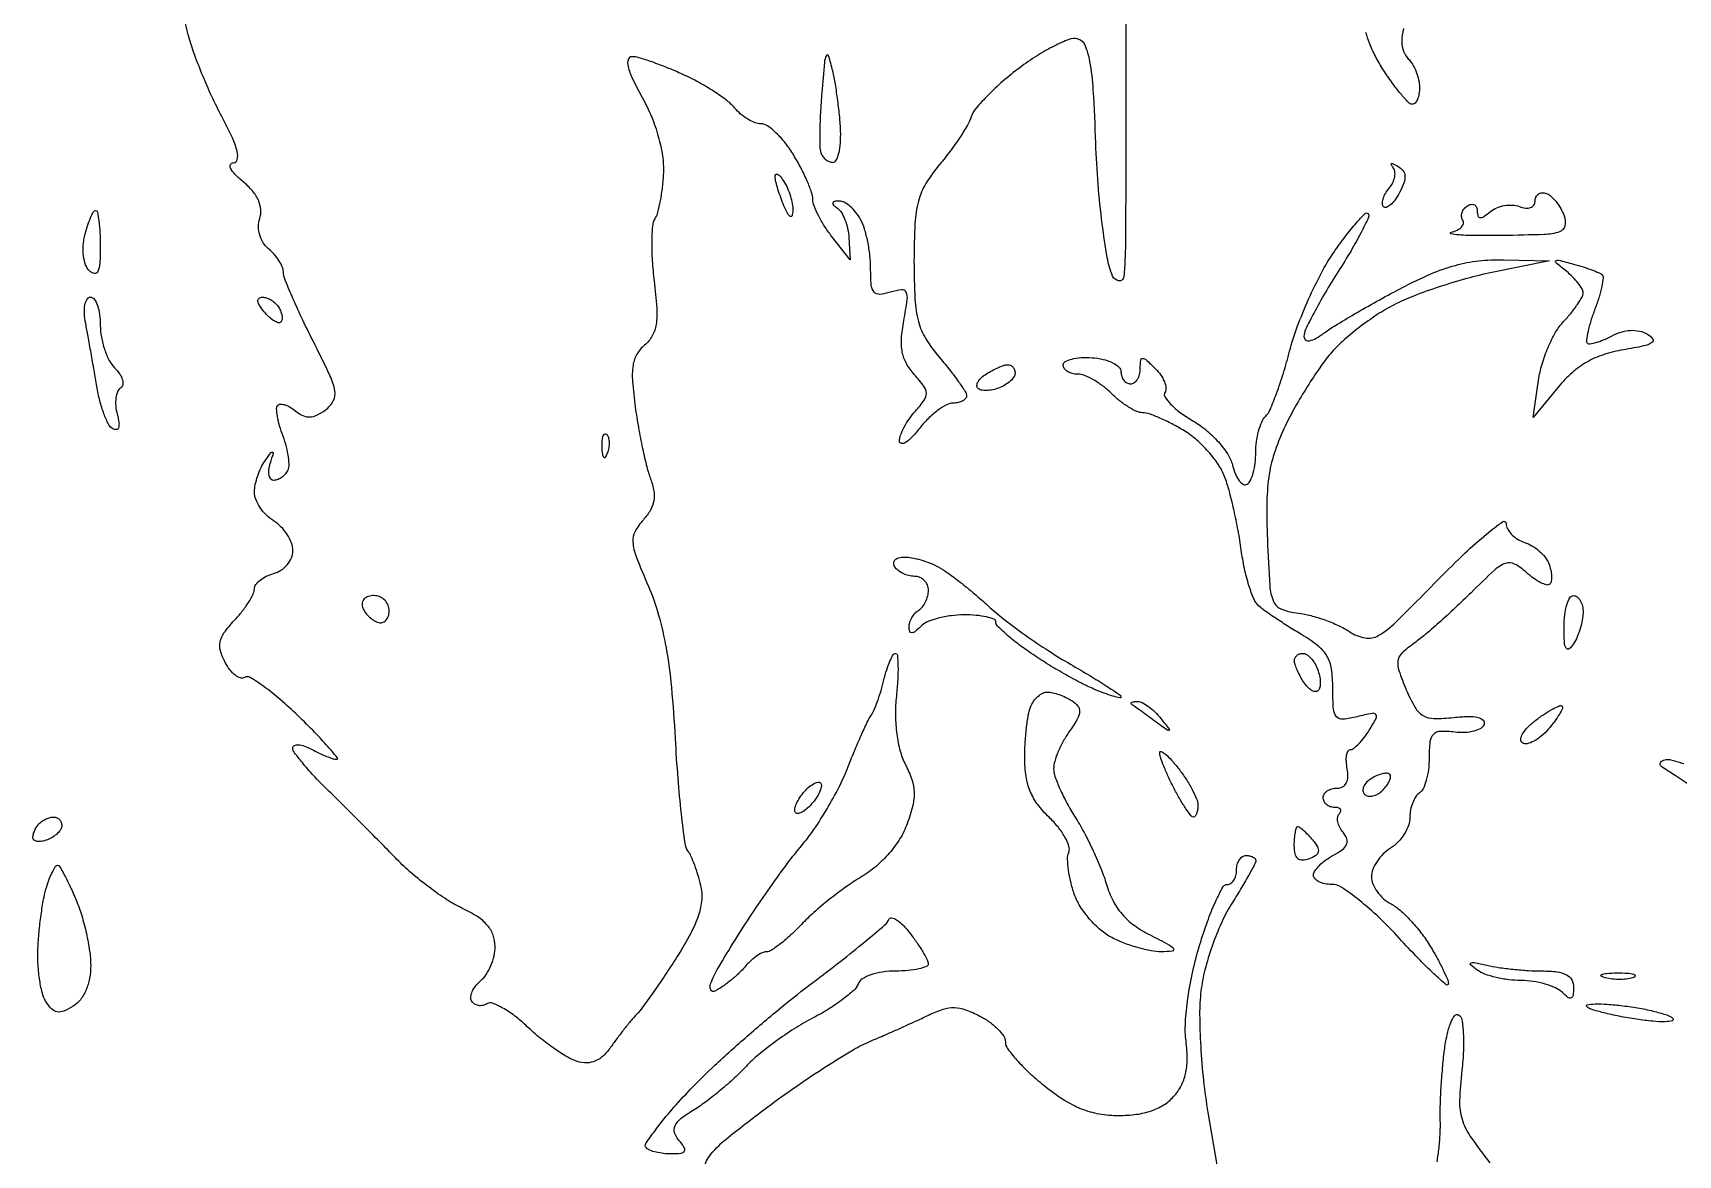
# Model space of a CAD drawing. Extents: x 0 to 102, y 0 to 135.
# Drawn here: x 23.27 to 37.72, y 16.32 to 26.18 of the extents above; entities that cross this region are included whole.
import ezdxf

# ---------------------------------------------------------------- set-up
doc = ezdxf.new("R2010")
doc.units = 0
doc.header["$MEASUREMENT"] = 0

msp = doc.modelspace()

# ---------------------------------------------------------------- linework, layer by layer
for points in [[(32.86653, 26.578789), (32.866815, 25.170485, -0.001602), (32.864286, 24.32769, -0.024004), (32.848365, 24.034247, -0.421548), (32.805836, 24.000504, -0.268994), (32.751112, 24.042341, -0.055508), (32.704186, 24.204541, -0.011266), (32.659908, 24.501141, -0.011751), (32.624128, 24.850173, -0.01077), (32.603508, 25.2108, 0.005486), (32.581779, 25.677254, 0.029581), (32.55224, 25.929307, 0.059765), (32.508975, 26.071586, 0.240812), (32.440716, 26.127191, 0.145459), (32.36763, 26.121483, 0.024535), (32.23798, 26.064224, 0.025046), (32.087864, 25.979263, 0.019944), (31.934755, 25.873391, 0.017184), (31.787593, 25.754574, 0.019525), (31.655307, 25.630682, 0.019102), (31.551972, 25.517717, 0.094417), (31.509739, 25.442994, -0.050613), (31.475686, 25.368211, -0.014176), (31.407727, 25.259037, -0.014146), (31.323397, 25.139256, -0.014449), (31.233001, 25.025299, 0.038224), (31.111487, 24.856198, 0.071813), (31.04559, 24.701762, 0.052358), (31.014696, 24.504435, 0.012544), (31.006197, 24.172456, 0.012386), (31.0143, 23.838567, 0.053464), (31.045072, 23.642735, 0.073644), (31.111457, 23.489873, 0.037883), (31.235112, 23.32115, -0.010166), (31.323155, 23.214008, -0.013756), (31.398003, 23.113484, -0.010708), (31.455666, 23.027566, -0.129604), (31.467762, 22.99005, -0.188349), (31.45979, 22.965849, -0.09642), (31.434717, 22.945238, -0.073338), (31.3964, 22.93128, -0.050779), (31.35044, 22.9266, 0.125561), (31.292191, 22.911738, 0.036434), (31.213648, 22.86112, 0.034137), (31.130343, 22.789002, 0.03063), (31.05434, 22.703691, -0.022544), (30.986845, 22.625419, -0.061081), (30.930506, 22.57872, -0.184014), (30.895896, 22.571483, -0.36871), (30.879, 22.591279, -0.089501), (30.888584, 22.644392, -0.032183), (30.920129, 22.714765, -0.030691), (30.965429, 22.789135, -0.031785), (31.019012, 22.856489, 0.027305), (31.096851, 22.952555, 0.165927), (31.115345, 23.012872, 0.154493), (31.093775, 23.074257, 0.022778), (31.008962, 23.177017, -0.057163), (30.940009, 23.273324, -0.078637), (30.903544, 23.373156, -0.066003), (30.896217, 23.49225, -0.028777), (30.916463, 23.649672, 0.009902), (30.947554, 23.83565, 0.146231), (30.938121, 23.90045, 0.325892), (30.897927, 23.922709, 0.045784), (30.799613, 23.901155, -0.052569), (30.705258, 23.881803, -0.248501), (30.65585, 23.902106, -0.155524), (30.630837, 23.963796, -0.019158), (30.6252, 24.110861, 0.028248), (30.618784, 24.224337, 0.022141), (30.599474, 24.34613, 0.022631), (30.571266, 24.458113, 0.049886), (30.537623, 24.539562, 0.045242), (30.496509, 24.602068, 0.048137), (30.445583, 24.654751, 0.053369), (30.392954, 24.690719, 0.127049), (30.347273, 24.701905, 0.040283), (30.3062, 24.698068, 0.30339), (30.292794, 24.685256, 0.266505), (30.2987, 24.666301, 0.034126), (30.333159, 24.638455, -0.105526), (30.36808, 24.600901, -0.041451), (30.399366, 24.537108, -0.038683), (30.422816, 24.46015, -0.039023), (30.434045, 24.380725), (30.446272, 24.18515), (30.281936, 24.394069, -0.023753), (30.219013, 24.482389, -0.024865), (30.165781, 24.574975, -0.025532), (30.128121, 24.659073, -0.092056), (30.117284, 24.716544, 0.083525), (30.106862, 24.777457, 0.017987), (30.067816, 24.877509, 0.018303), (30.013523, 24.991456, 0.016571), (29.949327, 25.10505, 0.0289), (29.8765, 25.210298, 0.035263), (29.796332, 25.299233, 0.037948), (29.720308, 25.362087, 0.15497), (29.663902, 25.38, -0.092652), (29.610438, 25.389993, -0.04272), (29.54661, 25.421215, -0.040356), (29.48314, 25.466623, -0.044485), (29.430009, 25.520307, 0.058066), (29.362812, 25.584622, 0.01824), (29.248602, 25.664618, 0.017949), (29.113569, 25.745311, 0.01896), (28.9755, 25.814549, 0.010674), (28.837926, 25.873619, 0.012338), (28.704393, 25.923811, 0.01144), (28.589769, 25.96078, 0.068134), (28.527784, 25.970342, 0.341036), (28.494534, 25.945569, 0.131023), (28.493764, 25.884192, 0.051254), (28.533349, 25.775888, 0.01364), (28.618357, 25.61265, -0.029421), (28.699192, 25.444695, -0.029268), (28.759914, 25.268123, -0.030903), (28.796404, 25.097692, -0.048973), (28.80405, 24.948687, -0.016711), (28.794122, 24.824892, -0.017802), (28.776067, 24.704641, -0.017673), (28.75328, 24.602734, -0.074701), (28.728723, 24.545364, 0.119484), (28.707992, 24.481901, 0.017064), (28.70196, 24.344169, 0.018592), (28.706542, 24.177783, 0.014898), (28.723456, 23.999342, -0.013852), (28.746318, 23.763401, -0.054499), (28.740485, 23.61764, -0.089796), (28.706151, 23.516744, -0.093008), (28.638913, 23.435704, 0.090657), (28.57181, 23.355592, 0.092178), (28.537884, 23.257378, 0.056672), (28.532884, 23.11673, 0.014557), (28.557165, 22.890239, 0.009802), (28.585237, 22.711189, 0.00896), (28.621063, 22.52791, 0.009001), (28.658936, 22.365399, 0.02869), (28.692316, 22.259118, -0.047072), (28.720951, 22.154687, -0.08796), (28.720783, 22.067297, -0.089552), (28.690676, 21.986335, -0.050271), (28.628218, 21.901586, 0.062455), (28.555624, 21.797899, 0.141588), (28.536334, 21.705013, 0.073733), (28.564946, 21.579274, 0.008829), (28.673219, 21.314817, -0.032909), (28.762699, 21.062235, -0.025237), (28.827817, 20.776677, -0.020214), (28.874497, 20.428624, -0.009777), (28.907434, 19.980349, 0.005852), (28.930531, 19.62821, 0.008462), (28.959842, 19.317719, 0.004929), (28.99135, 19.058387, 0.125113), (29.017564, 18.9927, -0.052268), (29.044717, 18.945734, -0.015381), (29.076319, 18.868631, -0.015263), (29.106731, 18.779172, -0.015852), (29.131211, 18.689138, -0.079021), (29.140758, 18.56386, -0.058996), (29.113259, 18.427858, -0.043647), (29.044534, 18.267372, -0.018335), (28.925994, 18.064362, -0.005371), (28.820103, 17.901289, -0.006044), (28.714751, 17.746881, -0.005571), (28.622136, 17.617692, -0.032314), (28.568267, 17.553441, 0.016564), (28.52109, 17.500638, 0.006913), (28.460872, 17.426514, 0.00683), (28.39854, 17.345327, 0.00879), (28.343607, 17.26895, -0.050147), (28.277492, 17.191429, -0.089386), (28.207863, 17.145198, -0.099666), (28.131986, 17.129092, -0.075503), (28.047507, 17.141017, -0.060348), (27.963522, 17.17767, -0.018833), (27.847549, 17.251958, -0.01852), (27.723139, 17.345444, -0.019443), (27.60806, 17.446443, 0.024882), (27.499272, 17.539847, 0.035864), (27.393758, 17.61019, 0.039177), (27.304297, 17.652088, 0.232365), (27.254356, 17.647231, -0.087518), (27.217912, 17.632717, -0.094471), (27.179704, 17.632106, -0.100118), (27.145693, 17.645373, -0.111891), (27.121077, 17.670434, -0.16352), (27.112434, 17.707448, -0.079103), (27.124735, 17.755098, -0.065296), (27.155143, 17.805719, -0.05173), (27.199831, 17.851373, 0.076342), (27.248089, 17.905767, 0.044477), (27.288797, 17.983127, 0.043266), (27.316507, 18.069924, 0.055695), (27.3258, 18.15309, 0.087195), (27.308448, 18.251836, 0.092078), (27.25857, 18.336664, 0.071456), (27.169872, 18.413358, 0.031814), (27.034464, 18.48851, -0.033293), (26.902825, 18.562078, -0.016702), (26.746542, 18.671212, -0.016506), (26.591774, 18.795345, -0.023436), (26.463414, 18.916339, 0.002609), (26.333489, 19.049451, 0.001421), (26.172674, 19.211575, 0.001416), (26.008243, 19.375473, 0.002249), (25.86645, 19.51475, -0.011131), (25.744921, 19.638439, -0.01558), (25.642392, 19.754594, -0.01186), (25.563627, 19.854363, -0.162553), (25.5492, 19.897566, -0.297715), (25.562773, 19.918341, -0.124694), (25.597269, 19.924094, -0.068497), (25.650049, 19.912311, -0.033758), (25.712838, 19.883977, 0.012894), (25.779567, 19.850448, 0.014957), (25.844748, 19.822126, 0.014054), (25.900959, 19.801486, 0.081124), (25.932103, 19.7964, 0.633706), (25.939048, 19.81111, 0.008771), (25.855771, 19.908767, 0.01237), (25.741218, 20.032135, 0.006637), (25.594139, 20.178925, 0.014647), (25.437855, 20.322158, 0.022673), (25.294068, 20.435426, 0.018798), (25.173558, 20.515122, 0.282223), (25.125319, 20.514956, -0.221433), (25.089345, 20.5107, -0.08577), (25.043961, 20.534862, -0.063321), (24.996297, 20.582661, -0.041554), (24.953996, 20.648012, -0.05158), (24.912595, 20.749212, -0.125807), (24.9098, 20.829138, -0.105202), (24.946158, 20.909478, -0.029905), (25.034352, 21.015384, 0.021971), (25.101895, 21.093926, 0.0253), (25.158968, 21.174597, 0.025584), (25.199785, 21.24689, 0.116225), (25.2108, 21.293636, -0.158722), (25.22313, 21.331498, -0.067323), (25.260502, 21.3705, -0.057133), (25.315267, 21.404692, -0.047088), (25.38, 21.428313, 0.081084), (25.444656, 21.457, 0.07306), (25.499498, 21.505613, 0.075686), (25.536465, 21.566102, 0.099703), (25.5492, 21.62933, 0.090633), (25.536815, 21.697093, 0.052828), (25.499498, 21.771088, 0.050505), (25.444722, 21.83972, 0.059581), (25.38, 21.891767, -0.056649), (25.315376, 21.943116, -0.050113), (25.260883, 22.009673, -0.053004), (25.223942, 22.080628, -0.096016), (25.212095, 22.144767, -0.049507), (25.219195, 22.210412, -0.02974), (25.239825, 22.286098, -0.029578), (25.269612, 22.359664, -0.044963), (25.304676, 22.419, -0.003906), (25.358427, 22.492503, -0.360133), (25.370475, 22.495455, -0.369295), (25.375374, 22.484249, -0.003969), (25.348336, 22.39785, 0.045903), (25.335682, 22.341129, 0.081001), (25.337305, 22.29329, 0.124452), (25.352275, 22.261751, 0.223615), (25.377662, 22.2498, 0.085743), (25.410639, 22.255497, 0.053401), (25.44608, 22.272566, 0.051697), (25.478484, 22.297655, 0.063857), (25.502512, 22.327301, 0.137845), (25.515376, 22.3721, 0.033468), (25.510616, 22.449696, 0.031805), (25.492837, 22.54127, 0.026998), (25.462838, 22.635134, -0.020837), (25.432405, 22.726464, -0.029201), (25.413511, 22.810326, -0.02902), (25.406341, 22.878238, -0.2112), (25.417889, 22.908089, -0.211585), (25.442483, 22.917582, -0.068594), (25.481694, 22.910219, -0.054398), (25.528194, 22.888822, -0.038208), (25.575247, 22.855489, 0.065657), (25.637673, 22.816212, 0.118515), (25.696634, 22.804594, 0.1044), (25.759571, 22.820626, 0.043502), (25.83491, 22.866241, 0.109251), (25.904347, 22.945127, 0.172834), (25.918714, 23.033109, 0.065762), (25.874772, 23.169459, 0.006548), (25.72329, 23.478157, -0.006881), (25.624949, 23.6789, -0.009251), (25.541789, 23.863501, -0.006785), (25.477518, 24.019331, -0.091853), (25.465672, 24.079491, 0.099976), (25.456241, 24.123625, 0.040259), (25.427077, 24.178264, 0.037781), (25.385157, 24.233834, 0.039084), (25.33579, 24.281785, -0.077641), (25.288108, 24.335811, -0.070845), (25.257345, 24.403482, -0.070835), (25.246692, 24.477061, -0.077576), (25.257642, 24.548309, 0.095948), (25.266974, 24.628384, 0.087435), (25.246406, 24.70903, 0.071984), (25.194602, 24.790233, 0.041128), (25.111502, 24.87195, -0.02464), (25.040509, 24.937304, -0.075792), (25.002343, 24.990074, -0.226824), (25.001409, 25.022522, -0.289755), (25.02573, 25.038785, 0.340615), (25.060688, 25.067166, 0.119945), (25.060243, 25.136034, 0.048086), (25.017364, 25.256751, 0.012156), (24.924466, 25.44345, -0.013939), (24.837156, 25.620498, -0.01037), (24.750376, 25.820417, -0.0105), (24.676351, 26.012528, -0.023273), (24.629935, 26.162443, -0.007991), (24.580915, 26.364739, -0.154329)], [(35.305746, 26.217573, 0.054931), (35.292509, 26.102207, 0.087188), (35.306822, 26.01855, 0.110956), (35.348595, 25.952565, -0.063601), (35.386445, 25.903631, -0.039129), (35.418376, 25.838052, -0.038702), (35.440155, 25.767026, -0.055098), (35.4474, 25.70148, -0.039876), (35.442763, 25.643425, -0.061048), (35.428762, 25.594984, -0.08253), (35.408209, 25.562777, -0.227425), (35.38395, 25.552781, -0.190664), (35.349841, 25.568555, -0.015558), (35.283015, 25.643274, -0.019153), (35.20725, 25.740839, -0.013518), (35.129442, 25.855814, -0.020567), (35.059599, 25.975901, -0.028612), (35.007931, 26.089022, -0.028228), (34.977249, 26.183247, -0.205817)], [(37.836308, 19.56107, -0.010084), (37.692869, 19.652322, -0.004567), (37.574614, 19.732515, -0.246244), (37.5624, 19.755811, -0.155414), (37.567298, 19.771189, -0.100172), (37.581038, 19.784103, -0.081738), (37.601588, 19.792589, -0.062222), (37.62585, 19.795126, -0.064312), (37.666237, 19.789084, -0.005122), (37.770067, 19.758415, -0.006871)], [(29.161848, 16.202247, -0.117947), (29.221861, 16.325448, -0.053131), (29.372049, 16.472997, -0.007222), (29.721787, 16.742156, -0.009107), (29.97602, 16.924915, -0.009006), (30.237681, 17.098995, -0.008905), (30.472051, 17.243084, -0.034036), (30.6252, 17.319989, 0.003557), (30.754574, 17.375366, 0.002536), (30.898688, 17.439141, 0.00256), (31.035502, 17.501361, 0.005466), (31.140423, 17.551125, -0.035625), (31.263315, 17.600578, -0.084245), (31.360685, 17.614625, -0.082086), (31.45879, 17.595898, -0.032562), (31.584573, 17.5401, -0.035529), (31.670691, 17.486867, -0.041812), (31.743498, 17.424506, -0.046521), (31.794197, 17.362574, -0.149349), (31.8096, 17.312157, 0.158993), (31.828552, 17.254064, 0.023043), (31.907548, 17.155729, 0.024185), (32.015355, 17.044818, 0.018573), (32.143039, 16.934159, 0.025913), (32.318924, 16.807226, 0.047433), (32.475768, 16.725865, 0.053057), (32.632447, 16.681199, 0.042952), (32.806727, 16.6662, 0.033304), (32.960696, 16.676467, 0.049728), (33.091868, 16.707532, 0.056862), (33.200387, 16.759354, 0.069138), (33.286684, 16.831626, 0.062128), (33.353279, 16.926611, 0.066483), (33.392645, 17.032934, 0.05652), (33.406531, 17.159926, 0.029992), (33.3964, 17.318076, -0.04611), (33.3912, 17.481612, -0.020156), (33.413032, 17.697741, -0.019138), (33.456061, 17.935209, -0.01934), (33.517003, 18.16785, -0.013167), (33.584427, 18.37049, -0.020345), (33.654276, 18.54128, -0.015635), (33.719635, 18.673141, -0.276585), (33.758799, 18.6966, 0.153978), (33.789768, 18.706369, 0.097925), (33.816147, 18.733877, 0.080434), (33.833948, 18.774977, 0.062126), (33.84, 18.8235, -0.064853), (33.846319, 18.872014, -0.082425), (33.864851, 18.913123, -0.098894), (33.892337, 18.940623, -0.148195), (33.9246, 18.9504, -0.050014), (33.956973, 18.947154, -0.069996), (33.984349, 18.937481, -0.090143), (34.002767, 18.923209, -0.185013), (34.0092, 18.906419, -0.123766), (34.001873, 18.877273, -0.004372), (33.945703, 18.774771, -0.007865), (33.875862, 18.654409, -0.005398), (33.793039, 18.520016, 0.035686), (33.7066, 18.358643, 0.021073), (33.625835, 18.155414, 0.021019), (33.561985, 17.944608, 0.033558), (33.52738, 17.759664, 0.031217), (33.515974, 17.554258, 0.012656), (33.525017, 17.273948, 0.012465), (33.549979, 16.972026, 0.0155), (33.588844, 16.693045), (33.699806, 16.044356)], [(35.601789, 16.257823, 0.014344), (35.618962, 16.382526, 0.014238), (35.629247, 16.511311, 0.021447), (35.630184, 16.6239, -0.016355), (35.629957, 16.746542, -0.007127), (35.637301, 16.909245, -0.007044), (35.650015, 17.082031, -0.009325), (35.666734, 17.238887, -0.022075), (35.68978, 17.37397, -0.041712), (35.722043, 17.479577, -0.061718), (35.757719, 17.544396, -0.393032), (35.791371, 17.551057, -0.21922), (35.819748, 17.50827, -0.023965), (35.832569, 17.387861, -0.025693), (35.833604, 17.235294, -0.017704), (35.819789, 17.062969, 0.020476), (35.799842, 16.795552, 0.082191), (35.821111, 16.633509, 0.077415), (35.894059, 16.482125, 0.016934), (36.0667, 16.249002, 0.027348)]]:
    msp.add_lwpolyline(points, format="xyb")
for points in [[(30.291679, 25.8453, 0.014402), (30.256215, 25.9787, 0.67974), (30.235995, 25.980488, 0.093642), (30.218949, 25.920809, 0.002652), (30.195938, 25.654445, 0.007211), (30.184197, 25.478013, 0.009301), (30.17877, 25.315704, 0.007411), (30.17877, 25.180314, 0.077336), (30.1881, 25.125695, 0.076555), (30.204686, 25.093551, 0.067552), (30.230797, 25.066303, 0.070212), (30.262096, 25.047895, 0.098171), (30.29385, 25.0416, 0.286957), (30.323089, 25.059886, 0.053082), (30.345679, 25.122367, 0.042689), (30.359608, 25.211186, 0.02666), (30.361391, 25.31655, 0.014659), (30.353252, 25.440245, 0.009017), (30.336784, 25.585287, 0.009039), (30.315295, 25.728277, 0.01595)], [(35.257279, 25.007729, -0.095111), (35.302008, 24.969134, -0.153123), (35.319845, 24.922504, -0.1062), (35.310577, 24.861237, -0.032422), (35.271574, 24.77542, -0.031624), (35.233004, 24.713158, -0.056545), (35.19287, 24.668385, -0.086517), (35.157486, 24.646476, -0.300374), (35.13239, 24.65161, -0.197038), (35.121235, 24.678269, -0.074094), (35.127019, 24.719109, -0.058752), (35.147588, 24.766956, -0.042366), (35.18081, 24.81469, 0.05874), (35.21282, 24.864042, 0.070179), (35.230132, 24.916653, 0.082657), (35.230745, 24.964338, 0.147039), (35.214016, 24.999498, -0.045728), (35.197114, 25.021978, -0.525724), (35.200854, 25.030473, -0.161857), (35.21901, 25.028045, -0.017107)], [(29.8638, 24.8724, -0.040566), (29.894865, 24.814528, -0.028934), (29.920353, 24.7455, -0.029384), (29.937058, 24.67637, -0.053798), (29.941158, 24.6186, -0.051935), (29.934757, 24.573307, -0.491407), (29.919307, 24.566535, -0.152377), (29.896957, 24.589678, -0.014925), (29.8638, 24.6609, -0.014016), (29.835626, 24.731885, -0.013486), (29.811084, 24.805249, -0.013539), (29.792968, 24.87102, -0.04673), (29.786442, 24.9147, -0.181913), (29.792565, 24.934153, -0.36682), (29.807247, 24.937172, -0.099487), (29.83239, 24.916049, -0.025013)], [(36.56027, 24.769343, -0.101483), (36.602015, 24.745219, -0.042565), (36.64691, 24.697927, -0.039823), (36.687838, 24.637422, -0.041377), (36.718061, 24.571943, -0.140274), (36.724423, 24.482464, -0.269703), (36.67779, 24.430836, -0.068812), (36.544456, 24.407686, -0.005175), (36.17624, 24.398791, -0.005205), (35.954712, 24.398039, -0.013439), (35.794914, 24.403457, -0.04064), (35.723467, 24.413672, -0.793189), (35.723386, 24.426344, 0.051852), (35.777212, 24.445364, 0.090293), (35.815542, 24.472924, 0.134054), (35.832648, 24.504176, 0.199552), (35.827756, 24.534557, -0.118088), (35.81731, 24.566239, -0.10061), (35.821432, 24.601265, -0.092561), (35.839566, 24.634279, -0.082774), (35.86902, 24.660047, -0.093294), (35.901828, 24.672679, -0.171672), (35.929743, 24.668215, -0.173963), (35.948395, 24.647278, -0.096108), (35.955, 24.613234, 0.073561), (35.961294, 24.570683, 0.32217), (35.980331, 24.556098, 0.160106), (36.013322, 24.56584, 0.022027), (36.071177, 24.609701, -0.075099), (36.125823, 24.642666, -0.055741), (36.193654, 24.662283, -0.056022), (36.263722, 24.666368, -0.078337), (36.324977, 24.653308, 0.058883), (36.379529, 24.63945, 0.117036), (36.423637, 24.643959, 0.163274), (36.451875, 24.665809, 0.148205), (36.4626, 24.701199, -0.104199), (36.470157, 24.737069, -0.137436), (36.491291, 24.762755, -0.134978), (36.52302, 24.774009, -0.098885)], [(23.816512, 24.6186, -0.359692), (23.832597, 24.605309, -0.015102), (23.845248, 24.52665, -0.020114), (23.85427, 24.425589, -0.012205), (23.8572, 24.30558, -0.013358), (23.853186, 24.155341, -0.09007), (23.83605, 24.08316, -0.3391), (23.805081, 24.066072, -0.160285), (23.761874, 24.087886, -0.110915), (23.72854, 24.14053, -0.053622), (23.709763, 24.218474, -0.048508), (23.70683, 24.309188, -0.045352), (23.721186, 24.400906, -0.016483), (23.745072, 24.484327, -0.025232), (23.771726, 24.554652, -0.022584), (23.797786, 24.607531, -0.273461)], [(34.995115, 24.591485, -0.316807), (35.000558, 24.560111, -0.008273), (34.934255, 24.425736, -0.014509), (34.845718, 24.265171, -0.009038), (34.73316, 24.082004, 0.008841), (34.617888, 23.894585, 0.011886), (34.520607, 23.720654, 0.009073), (34.446088, 23.57324, 0.112951), (34.4322, 23.512545, 0.232269), (34.447145, 23.482108, 0.217383), (34.481046, 23.474178, 0.083823), (34.539567, 23.496577, 0.022962), (34.62255, 23.550795, -0.019617), (34.726978, 23.620025, -0.005186), (34.899171, 23.722265, -0.005255), (35.097663, 23.834583, -0.005379), (35.296937, 23.941814, -0.019182), (35.54815, 24.061479, -0.034622), (35.763204, 24.13682, -0.039051), (35.967678, 24.176079, -0.034156), (36.185237, 24.185516), (36.5895, 24.175431), (36.0819, 24.07282, 0.017253), (35.862044, 24.020422, 0.012481), (35.620916, 23.947566, 0.012633), (35.395061, 23.866743, 0.026675), (35.225392, 23.790514, 0.026718), (35.076324, 23.70337, 0.018338), (34.916768, 23.589675, 0.018529), (34.770802, 23.468507, 0.035365), (34.664713, 23.359144, 0.023514), (34.57047, 23.235811, 0.011409), (34.461267, 23.070092, 0.011288), (34.35519, 22.892022, 0.015961), (34.269511, 22.728551, 0.030318), (34.178609, 22.507547, 0.043145), (34.127467, 22.301572, 0.03561), (34.106838, 22.062129, 0.013753), (34.11109, 21.728666, 0.005633), (34.132057, 21.32206, 0.083448), (34.164389, 21.183529, 0.205887), (34.234763, 21.115442, 0.062391), (34.382298, 21.079623, -0.035629), (34.491341, 21.059242, -0.022094), (34.615829, 21.020708, -0.022126), (34.735966, 20.971519, -0.036812), (34.831571, 20.918486, 0.09765), (34.969105, 20.862698, 0.183113), (35.085705, 20.882898, 0.061393), (35.238998, 21.000983, 0.004321), (35.621724, 21.385441, -0.00908), (35.847073, 21.607542, -0.017609), (36.036346, 21.775148, -0.017571), (36.179229, 21.884766, -0.609694), (36.2088, 21.869529, 0.122657), (36.220791, 21.821386, 0.07003), (36.256207, 21.772609, 0.063123), (36.308478, 21.73061, 0.060938), (36.370185, 21.702381, -0.058452), (36.435787, 21.672761, -0.044655), (36.499469, 21.626318, -0.04572), (36.551941, 21.571116, -0.07571), (36.583676, 21.515371, -0.036172), (36.600393, 21.460178, -0.043878), (36.607618, 21.406612, -0.049591), (36.605264, 21.361992, -0.159733), (36.59201, 21.33581, -0.268251), (36.564554, 21.32847, -0.049834), (36.513758, 21.347735, -0.041524), (36.452011, 21.385178, -0.026873), (36.38709, 21.437874, 0.060304), (36.28258, 21.511714, 0.214278), (36.202712, 21.517512, 0.099835), (36.107644, 21.459393, 0.008498), (35.900121, 21.260279, -0.007258), (35.762116, 21.127206, -0.00674), (35.616898, 20.994821, -0.006738), (35.484578, 20.88057, -0.022472), (35.393493, 20.810774, 0.037818), (35.293031, 20.728783, 0.165729), (35.258003, 20.661864, 0.123019), (35.265841, 20.576022, 0.017049), (35.331054, 20.407869, 0.028392), (35.408452, 20.251972, 0.131655), (35.478503, 20.181075, 0.132003), (35.574516, 20.154801, 0.028603), (35.747793, 20.163918, -0.020371), (35.875985, 20.17278, -0.063906), (35.961719, 20.164233, -0.141837), (36.005698, 20.139703, -0.28353), (36.014352, 20.102349, -0.185009), (35.986016, 20.068072, -0.064663), (35.92571, 20.043636, -0.053479), (35.845829, 20.031646, -0.040599), (35.757269, 20.035104, 0.034955), (35.630747, 20.041474, 0.195196), (35.569587, 20.015245, 0.171008), (35.539391, 19.951337, 0.025667), (35.532, 19.807447, -0.030667), (35.525775, 19.706051, -0.036552), (35.507149, 19.612092, -0.039627), (35.480033, 19.537342, -0.148586), (35.4474, 19.5003, 0.111053), (35.414952, 19.468535, 0.050334), (35.387651, 19.415348, 0.046405), (35.369067, 19.350941, 0.047076), (35.3628, 19.284524, -0.087565), (35.350386, 19.214181, -0.053008), (35.313097, 19.138019, -0.051051), (35.258323, 19.06791, -0.061909), (35.1936, 19.015367, 0.055754), (35.128878, 18.964128, 0.049446), (35.074102, 18.897889, 0.052335), (35.036725, 18.827401, 0.096041), (35.0244, 18.763826, 0.10061), (35.037139, 18.70116, 0.057001), (35.075432, 18.633492, 0.053581), (35.131684, 18.571377, 0.059177), (35.198127, 18.524977, -0.058395), (35.276308, 18.470562, -0.023895), (35.369102, 18.380132, -0.023249), (35.460533, 18.272466, -0.027505), (35.536211, 18.162451, -0.010595), (35.599172, 18.054091, -0.013483), (35.652381, 17.951439, -0.011467), (35.69227, 17.864075, -0.100557), (35.700884, 17.822632, -0.642601), (35.683106, 17.814415, -0.010222), (35.574357, 17.91169, -0.0131), (35.435286, 18.048284, -0.00693), (35.269711, 18.224482, 0.017155), (35.092725, 18.40527, 0.022171), (34.917763, 18.557915, 0.02068), (34.764288, 18.670215, 0.148666), (34.677511, 18.6966, -0.048816), (34.616009, 18.702619, -0.068816), (34.564009, 18.720577, -0.088999), (34.528992, 18.747057, -0.18864), (34.5168, 18.778223, -0.152757), (34.528612, 18.815983, -0.044481), (34.568107, 18.863329, -0.040195), (34.624614, 18.911536, -0.033653), (34.691462, 18.953323, 0.036784), (34.770675, 19.003532, 0.133545), (34.807217, 19.049959, 0.188437), (34.808618, 19.098627, 0.087473), (34.776796, 19.154434, -0.053628), (34.746755, 19.199734, -0.06889), (34.73006, 19.246802, -0.08432), (34.728603, 19.288353, -0.164512), (34.743134, 19.317734, 0.113033), (34.756411, 19.338898, 0.253554), (34.753455, 19.357048, 0.172529), (34.734093, 19.369485, 0.057388), (34.7001, 19.3734, -0.084383), (34.662408, 19.379807, -0.093242), (34.630393, 19.398251, -0.100475), (34.608983, 19.42573, -0.115918), (34.6014, 19.458, -0.142817), (34.610807, 19.490261, -0.099632), (34.63725, 19.517749, -0.084278), (34.676793, 19.536268, -0.067561), (34.723442, 19.5426, 0.122596), (34.77178, 19.554633, 0.150239), (34.80452, 19.587425, 0.114643), (34.818609, 19.640803, 0.055062), (34.8129, 19.7118, -0.032301), (34.804707, 19.776648, -0.05461), (34.807333, 19.831297, -0.078155), (34.819384, 19.868516, -0.282603), (34.839707, 19.881, 0.170979), (34.869247, 19.891405, 0.030673), (34.913083, 19.931327, 0.029997), (34.960777, 19.986726, 0.023148), (35.006094, 20.052325, 0.013531), (35.067541, 20.156914, 0.320251), (35.063803, 20.189067, 0.265852), (35.030332, 20.199992, 0.010435), (34.899544, 20.170053, -0.036077), (34.774296, 20.148066, -0.247705), (34.718187, 20.170735, -0.162264), (34.69134, 20.238056, -0.014436), (34.686, 20.422972, 0.035986), (34.67393, 20.590457, 0.096786), (34.634635, 20.702665, 0.094035), (34.555219, 20.793699, 0.032753), (34.41105, 20.892427, -0.006804), (34.29843, 20.961255, -0.006746), (34.187402, 21.033313, -0.006641), (34.091999, 21.098927, -0.025918), (34.035796, 21.143231, -0.114479), (33.99361, 21.201895, -0.022879), (33.949133, 21.323844, -0.023093), (33.909611, 21.47374, -0.019736), (33.881624, 21.634698, 0.012577), (33.8542, 21.807001, 0.010076), (33.816294, 21.991022, 0.010214), (33.774306, 22.159874, 0.025363), (33.734869, 22.280956, 0.057187), (33.680504, 22.385426, 0.031932), (33.592735, 22.499002, 0.031433), (33.488005, 22.603897, 0.043965), (33.381442, 22.682489, 0.016294), (33.273937, 22.743332, 0.018112), (33.16637, 22.79479, 0.017736), (33.072082, 22.831851, 0.084212), (33.01515, 22.841684, -0.106361), (32.963134, 22.853038, -0.031422), (32.890762, 22.89161, -0.029988), (32.812746, 22.94642, -0.028256), (32.7402, 23.0112, 0.033666), (32.66609, 23.07595, 0.032922), (32.583426, 23.130698, 0.034745), (32.504552, 23.168767, 0.095343), (32.4441, 23.1804, -0.06212), (32.395577, 23.186452, -0.08043), (32.354477, 23.204251, -0.097923), (32.326969, 23.230628, -0.15399), (32.3172, 23.261594, -0.274244), (32.334964, 23.291545, -0.063839), (32.391704, 23.313725, -0.048538), (32.473647, 23.325953, -0.030255), (32.570832, 23.325044, -0.039449), (32.667948, 23.310495, -0.056383), (32.750009, 23.281448, -0.071806), (32.806143, 23.243355, -0.210431), (32.824632, 23.20155, 0.078487), (32.831078, 23.161153, 0.090449), (32.849602, 23.126864, 0.100603), (32.877122, 23.103939, 0.124138), (32.9094, 23.0958, 0.154765), (32.941665, 23.106032, 0.09778), (32.969149, 23.134852, 0.080164), (32.987696, 23.177909, 0.061768), (32.994, 23.228743, -0.024735), (32.997695, 23.303396, -0.384121), (33.01515, 23.319282, -0.190995), (33.045417, 23.307454, -0.008854), (33.126294, 23.229392, -0.044381), (33.173402, 23.173086, -0.055878), (33.205753, 23.11335, -0.066712), (33.219663, 23.059211, -0.169554), (33.21102, 23.020131, 0.292059), (33.211623, 22.979198, 0.048452), (33.263565, 22.91495, 0.040177), (33.34776, 22.842026, 0.025112), (33.456693, 22.770148, -0.039948), (33.574498, 22.687302, -0.03713), (33.680766, 22.58488, -0.039318), (33.76235, 22.477782, -0.081806), (33.803992, 22.38175, 0.036675), (33.830167, 22.302558, 0.065776), (33.86437, 22.243358, 0.103386), (33.9006, 22.21225, 0.270585), (33.933625, 22.213077, 0.150136), (33.962786, 22.246382, 0.039078), (33.987, 22.314182, 0.036127), (34.003641, 22.399479, 0.030122), (34.0092, 22.491673, -0.03292), (34.015462, 22.586674, -0.032567), (34.03414, 22.680383, -0.034367), (34.06143, 22.759911, -0.096834), (34.094101, 22.808461, 0.096021), (34.134067, 22.867645, 0.012052), (34.19147, 23.01204, 0.013813), (34.251371, 23.188847, 0.011057), (34.306347, 23.382272, -0.025251), (34.374056, 23.597121, -0.016217), (34.473014, 23.839088, -0.0163), (34.585596, 24.070231, -0.029207), (34.694901, 24.250837, -0.01106), (34.797869, 24.393627, -0.01888), (34.890837, 24.507509, -0.01381), (34.968975, 24.591384, -0.416493)], [(36.801, 24.147171, -0.009961), (36.884802, 24.122709, -0.012364), (36.961675, 24.096493, -0.01072), (37.024732, 24.071685, -0.085734), (37.050979, 24.054962, -0.242973), (37.061037, 24.027888, -0.020498), (37.048645, 23.95205, -0.023593), (37.024696, 23.858315, -0.015903), (36.989, 23.7538, 0.014221), (36.952946, 23.649387, 0.021134), (36.927917, 23.555972, 0.017175), (36.913659, 23.479858, 0.238427), (36.922126, 23.454074, 0.240215), (36.945459, 23.4465, 0.03141), (36.998004, 23.458272, 0.030914), (37.062808, 23.481561, 0.02115), (37.133275, 23.515522, -0.048334), (37.217878, 23.550775, -0.061502), (37.30108, 23.565517, -0.066711), (37.379689, 23.559158, -0.074203), (37.450828, 23.532213, -0.113366), (37.495922, 23.491369, -0.423933), (37.489357, 23.457754, -0.092713), (37.417728, 23.428219, -0.009705), (37.238566, 23.394361, 0.037184), (37.064653, 23.351488, 0.050894), (36.917354, 23.286108, 0.05153), (36.787663, 23.193048, 0.039472), (36.666551, 23.067275), (36.446784, 22.7997), (36.493642, 23.129081, -0.037242), (36.524233, 23.268655, -0.028483), (36.577422, 23.41566, -0.029161), (36.643501, 23.548225, -0.058432), (36.71305, 23.642134, 0.01747), (36.779116, 23.717574, 0.02167), (36.834913, 23.792362, 0.020626), (36.875652, 23.857863, 0.129506), (36.8856, 23.895626, 0.134565), (36.876101, 23.93028, 0.032195), (36.84211, 23.980028, 0.03079), (36.79422, 24.034045, 0.026251), (36.73755, 24.084904, -0.005708), (36.647033, 24.159661, -0.441741), (36.646412, 24.1764, -0.262089), (36.667739, 24.18215, -0.003695)], [(23.770945, 23.8572, -0.24828), (23.804059, 23.839677, -0.065679), (23.831863, 23.784421, -0.050745), (23.850917, 23.704347, -0.033065), (23.8572, 23.609443, 0.045004), (23.8666, 23.505224, 0.036945), (23.894668, 23.396997, 0.038345), (23.935826, 23.300793, 0.076269), (23.984749, 23.234137, -0.047737), (24.027945, 23.181799, -0.079042), (24.052122, 23.13002, -0.114999), (24.054273, 23.087111, -0.212704), (24.034991, 23.05881, 0.162004), (24.008761, 23.027414, 0.06177), (23.994401, 22.971503, 0.052792), (23.992834, 22.901988, 0.043233), (24.005369, 22.828687, -0.027184), (24.020449, 22.754834, -0.111014), (24.017082, 22.709458, -0.297586), (23.997527, 22.693083, -0.169657), (23.966239, 22.699996, -0.138596), (23.92933, 22.740274, -0.02683), (23.889329, 22.831632, -0.026679), (23.853025, 22.946665, -0.021876), (23.826327, 23.072775, 0.001415), (23.802764, 23.211963, 0.001032), (23.775823, 23.366498, 0.001043), (23.749676, 23.512886, 0.0023), (23.72896, 23.62455, -0.033054), (23.717875, 23.715003, -0.05867), (23.722472, 23.789858, -0.087011), (23.740846, 23.839864, -0.267383)], [(25.280048, 23.8572, -0.085443), (25.318585, 23.850566, -0.053409), (25.359968, 23.830695, -0.051744), (25.397777, 23.801486, -0.0641), (25.425779, 23.766971, -0.04739), (25.444248, 23.729586, -0.058241), (25.453789, 23.691875, -0.069134), (25.453576, 23.65945, -0.161573), (25.442827, 23.638027, -0.274667), (25.420377, 23.632312, -0.066988), (25.384048, 23.648561, -0.05004), (25.340911, 23.681654, -0.030935), (25.297097, 23.728256, -0.030483), (25.25721, 23.782757, -0.110288), (25.242513, 23.822879, -0.256649), (25.251881, 23.846961, -0.176123)], [(31.83075, 23.263705, -0.119054), (31.854948, 23.25838, -0.102891), (31.875562, 23.242427, -0.094321), (31.889398, 23.218206, -0.082922), (31.8942, 23.189451, -0.14828), (31.884256, 23.156656, -0.058646), (31.853366, 23.120426, -0.051229), (31.808375, 23.086557, -0.044155), (31.755191, 23.06056, -0.039418), (31.698389, 23.043757, -0.046316), (31.642655, 23.037248, -0.052456), (31.595805, 23.041058, -0.150995), (31.567291, 23.056109, -0.225803), (31.558481, 23.080918, -0.108353), (31.569319, 23.113758, -0.073844), (31.598746, 23.149994, -0.044378), (31.64285, 23.183704, -0.01999), (31.695152, 23.213925, -0.020367), (31.749381, 23.23967, -0.020637), (31.798178, 23.258107, -0.075031)], [(28.307512, 22.649887, 0.296942), (28.288997, 22.653797, 0.208169), (28.273376, 22.638354, 0.077125), (28.264009, 22.597747, 0.028489), (28.263079, 22.53885, 0.018894), (28.268074, 22.475711, 0.168741), (28.28003, 22.451028, 0.470617), (28.295448, 22.452487, 0.054073), (28.314191, 22.487737, 0.051402), (28.327392, 22.534003, 0.05415), (28.330558, 22.581172, 0.060344), (28.323861, 22.622229, 0.126455)], [(30.921869, 21.573, -0.046904), (30.985882, 21.566982, -0.022996), (31.065623, 21.54802, -0.022586), (31.147324, 21.520526, -0.030414), (31.218222, 21.48796, -0.03314), (31.297825, 21.438313, -0.009843), (31.412603, 21.352213, -0.009828), (31.538072, 21.250141, -0.010459), (31.65681, 21.145261, 0.0218), (31.795356, 21.02837, 0.010086), (31.98481, 20.888175, 0.009969), (32.190141, 20.748616, 0.01366), (32.38065, 20.631892, -0.005064), (32.550907, 20.531561, -0.008046), (32.694331, 20.441895, -0.002951), (32.814789, 20.36285, -0.251131), (32.8248, 20.344175, -0.481061), (32.814459, 20.335914, -0.014997), (32.754362, 20.351434, -0.018936), (32.676992, 20.377124, -0.010639), (32.58501, 20.413834, -0.020407), (32.471338, 20.467601, -0.00888), (32.324733, 20.547764, -0.00877), (32.171741, 20.638576, -0.011551), (32.035688, 20.727, -0.012941), (31.917064, 20.81264, -0.01855), (31.816911, 20.89501, -0.014632), (31.740222, 20.967121, -0.196935), (31.725578, 21.00195, 0.305745), (31.708631, 21.026587, 0.037963), (31.643161, 21.046762, 0.034351), (31.552862, 21.060811, 0.021424), (31.44582, 21.0654, 0.03271), (31.331495, 21.057913, 0.032464), (31.218828, 21.035579, 0.034257), (31.123285, 21.00295, 0.097261), (31.06512, 20.96388, -0.022804), (31.016323, 20.919342, -0.162677), (30.986938, 20.907888, -0.342479), (30.969461, 20.920124, -0.075167), (30.9636, 20.958887, -0.076172), (30.969852, 20.999685, -0.053259), (30.988451, 21.042418, -0.052948), (31.015833, 21.080553, -0.072298), (31.0482, 21.1077, 0.08825), (31.080588, 21.136662, 0.053305), (31.107949, 21.180437, 0.051278), (31.126525, 21.231383, 0.061875), (31.1328, 21.281893, 0.099038), (31.123493, 21.328417, 0.097945), (31.09699, 21.36799, 0.097945), (31.057417, 21.394493, 0.099038), (31.010893, 21.4038, -0.061875), (30.960383, 21.410075, -0.051278), (30.909437, 21.428651, -0.053305), (30.865662, 21.456012, -0.08825), (30.8367, 21.4884, -0.147328), (30.828127, 21.520495, -0.191599), (30.840151, 21.548149, -0.13347), (30.873033, 21.566831, -0.062909)], [(26.26125, 21.2346, 0.077096), (26.212581, 21.227051, 0.119977), (26.176485, 21.205089, 0.144529), (26.158674, 21.172357, 0.134046), (26.160787, 21.134137, 0.068635), (26.180999, 21.093221, 0.04742), (26.213949, 21.053349, 0.04742), (26.253821, 21.020399, 0.068635), (26.294738, 21.000187, 0.134046), (26.332957, 20.998074, 0.144529), (26.365689, 21.015885, 0.119977), (26.387651, 21.051981, 0.077096), (26.3952, 21.10065, 0.099038), (26.384974, 21.15177, 0.097945), (26.355852, 21.195252, 0.097945), (26.31237, 21.224374, 0.099038)], [(36.801, 21.2346, -0.17131), (36.833175, 21.223243, -0.095191), (36.860368, 21.19111, -0.075283), (36.87853, 21.143185, -0.055234), (36.884305, 21.08655, -0.044274), (36.877874, 21.020628, -0.027121), (36.859299, 20.944713, -0.027075), (36.832518, 20.870963, -0.042844), (36.801, 20.8116, -0.07201), (36.761887, 20.766779, -0.473162), (36.73638, 20.771273, -0.116665), (36.721276, 20.82375, -0.010814), (36.717695, 20.95965, -0.029148), (36.723344, 21.064994, -0.045617), (36.741632, 21.153833, -0.057513), (36.768522, 21.215857, -0.267845)], [(30.844082, 20.727, -0.391862), (30.86085, 20.711475, -0.014282), (30.865424, 20.61694, -0.019385), (30.863129, 20.495994, -0.011523), (30.851498, 20.352329, 0.028323), (30.843469, 20.182359, 0.030564), (30.855161, 20.016891, 0.03286), (30.884945, 19.867935, 0.053936), (30.931494, 19.748211, -0.037265), (30.987475, 19.617296, -0.0755), (31.007364, 19.507294, -0.06815), (30.994566, 19.389179, -0.025745), (30.946093, 19.229941, -0.051932), (30.882958, 19.099489, -0.039307), (30.788786, 18.971166, -0.038277), (30.672447, 18.855472, -0.041853), (30.543077, 18.762635, 0.020512), (30.412185, 18.676916, 0.012666), (30.265267, 18.566118, 0.012698), (30.125412, 18.449065, 0.022196), (30.016619, 18.344276, -0.016019), (29.923577, 18.252417, -0.020884), (29.832469, 18.174864, -0.019028), (29.753012, 18.11749, -0.147899), (29.709728, 18.1044, 0.116059), (29.671913, 18.095503, 0.036983), (29.621864, 18.065766, 0.03464), (29.569164, 18.023212, 0.032394), (29.521567, 17.972881, -0.030861), (29.468557, 17.916482, -0.018196), (29.39891, 17.855608, -0.018164), (29.32463, 17.799658, -0.029471), (29.257287, 17.75834, -0.424805), (29.221289, 17.769951, -0.210433), (29.219131, 17.823135, -0.038179), (29.287866, 17.965218, -0.007594), (29.433549, 18.207109, -0.007863), (29.579056, 18.432628, -0.00633), (29.74231, 18.670548, -0.006404), (29.898738, 18.886518, -0.016267), (30.019294, 19.038005, 0.026766), (30.127379, 19.17983, 0.01564), (30.242075, 19.360195, 0.015613), (30.345872, 19.548446, 0.02546), (30.420516, 19.714805, -0.005597), (30.481111, 19.865616, -0.006671), (30.541731, 20.006403, -0.005839), (30.595733, 20.123652, -0.042525), (30.626926, 20.1771, 0.052208), (30.653511, 20.224744, 0.014139), (30.685304, 20.30519, 0.014151), (30.716396, 20.399076, 0.014252), (30.742047, 20.49435, -0.017716), (30.766712, 20.583499, -0.026998), (30.794945, 20.658659, -0.025269), (30.822969, 20.71468, -0.270423)], [(34.423149, 20.727, -0.14828), (34.455944, 20.717056, -0.058646), (34.492174, 20.686166, -0.051229), (34.526043, 20.641175, -0.044155), (34.55204, 20.587991, -0.039418), (34.568843, 20.531189, -0.046316), (34.575352, 20.475455, -0.052456), (34.571542, 20.428605, -0.150995), (34.556491, 20.400091, -0.225803), (34.531682, 20.391281, -0.108353), (34.498842, 20.402119, -0.073844), (34.462606, 20.431546, -0.044378), (34.428896, 20.47565, -0.01999), (34.398675, 20.527952, -0.020367), (34.37293, 20.582181, -0.020637), (34.354493, 20.630978, -0.075031), (34.348895, 20.66355, -0.119054), (34.35422, 20.687748, -0.102891), (34.370173, 20.708362, -0.094321), (34.394394, 20.722198, -0.082922)], [(32.178201, 20.387305, -0.055927), (32.223566, 20.381598, -0.025581), (32.280862, 20.364623, -0.024949), (32.340012, 20.340375, -0.031416), (32.391896, 20.311911, -0.078957), (32.445864, 20.264371, -0.194614), (32.461512, 20.214948, -0.114052), (32.441029, 20.149868, -0.019746), (32.370746, 20.040583, 0.027378), (32.317895, 19.955582, 0.025514), (32.273273, 19.863328, 0.0264), (32.242187, 19.77729, 0.074228), (32.232916, 19.714126, 0.084604), (32.244763, 19.645629, 0.019291), (32.288424, 19.535881, 0.019426), (32.34937, 19.411641, 0.017823), (32.421435, 19.2888, -0.019639), (32.499927, 19.153884, -0.012833), (32.580184, 18.9927, -0.012914), (32.650424, 18.831307, -0.024002), (32.69757, 18.6966, 0.046117), (32.75504, 18.553063, 0.059604), (32.834176, 18.4354, 0.058008), (32.940693, 18.337403, 0.04066), (33.080101, 18.252581, -0.005329), (33.246247, 18.16693, -0.123084), (33.285629, 18.131574, -0.563424), (33.275663, 18.109952, -0.028016), (33.180149, 18.104531, -0.047647), (33.088525, 18.11322, -0.022093), (32.972122, 18.14096, -0.021651), (32.851473, 18.181132, -0.028141), (32.745171, 18.228729, -0.057959), (32.646505, 18.295227, -0.037502), (32.548873, 18.392546, -0.037446), (32.466647, 18.503636, -0.056784), (32.414542, 18.611813, -0.024538), (32.383052, 18.718757, -0.026089), (32.362946, 18.826115, -0.02688), (32.355521, 18.919653, -0.098285), (32.365563, 18.977994, 0.172571), (32.366918, 19.033001, 0.048392), (32.331817, 19.112919, 0.042703), (32.271672, 19.201606, 0.033847), (32.192793, 19.286458, -0.044291), (32.093411, 19.397939, -0.061989), (32.027664, 19.513913, -0.059919), (31.990928, 19.645509, -0.038151), (31.9788, 19.804228, -0.014393), (31.982574, 19.935305, -0.01398), (31.993884, 20.06723, -0.014026), (32.010315, 20.182545, -0.049246), (32.030151, 20.254781, -0.05877), (32.056989, 20.305856, -0.059937), (32.094823, 20.34891, -0.066174), (32.137407, 20.377916, -0.120377)], [(32.969541, 20.304, -0.118513), (33.011453, 20.293924, -0.038743), (33.066039, 20.26051, -0.036088), (33.123042, 20.212606, -0.033687), (33.173991, 20.15595, -0.002253), (33.248908, 20.059532, -0.484056), (33.246412, 20.049574, -0.268706), (33.232042, 20.051037, -0.001613), (33.1209, 20.132011, 0.000677), (33.053529, 20.181289, 0.000854), (32.991048, 20.226696, 0.000676), (32.938515, 20.26463, 0.006866), (32.91645, 20.280061, -0.262974), (32.912032, 20.288981, -0.280207), (32.917505, 20.296968, -0.081051), (32.937812, 20.30241, -0.025033)], [(36.700044, 20.263956, -0.315659), (36.703568, 20.243896, -0.024554), (36.676663, 20.193056, -0.0265), (36.635157, 20.130908, -0.016572), (36.580467, 20.062576, -0.039129), (36.517842, 20.000065, -0.053561), (36.452109, 19.955168, -0.065947), (36.393075, 19.932912, -0.198131), (36.351401, 19.939739, -0.292575), (36.336482, 19.970785, -0.104007), (36.353107, 20.019549, -0.063378), (36.399869, 20.079501, -0.033897), (36.470978, 20.141119, -0.014894), (36.549921, 20.197057, -0.023617), (36.621011, 20.239617, -0.020073), (36.679227, 20.267889, -0.308609)], [(33.3324, 19.7118, -0.021474), (33.395863, 19.623067, -0.023151), (33.449793, 19.531364, -0.023481), (33.488432, 19.448943, -0.093682), (33.499719, 19.39455, -0.036133), (33.497511, 19.354047, -0.055143), (33.48926, 19.319864, -0.072818), (33.476711, 19.296474, -0.237576), (33.461473, 19.2888, -0.235078), (33.440114, 19.299429, -0.012882), (33.395217, 19.36212, -0.017771), (33.344641, 19.442755, -0.011852), (33.292273, 19.538399, -0.010705), (33.242987, 19.638924, -0.013284), (33.201668, 19.73455, -0.011619), (33.171234, 19.815881, -0.090905), (33.165081, 19.855649, -0.537996), (33.179095, 19.864354, -0.069811), (33.215007, 19.841299, -0.034133), (33.268687, 19.788371, -0.015102)], [(35.18551, 19.66349, 0.197498), (35.162013, 19.673298, 0.05681), (35.122051, 19.668963, 0.047723), (35.073976, 19.653195, 0.035334), (35.0244, 19.6272, 0.059262), (34.982333, 19.593738, 0.093351), (34.95657, 19.555616, 0.126366), (34.950806, 19.519135, 0.174419), (34.96481, 19.48939, 0.155678), (34.996208, 19.473183, 0.097607), (35.03788, 19.474306, 0.07985), (35.083529, 19.492587, 0.061357), (35.12592, 19.52568, 0.037763), (35.160858, 19.566336, 0.056633), (35.184138, 19.606875, 0.074376), (35.193285, 19.641307, 0.227972)], [(30.184011, 19.588989, -0.231506), (30.192712, 19.563621, -0.060418), (30.181952, 19.520637, -0.048615), (30.156144, 19.468955, -0.033123), (30.1176, 19.4157, -0.03334), (30.072876, 19.368586, -0.053484), (30.028397, 19.335615, -0.072676), (29.990672, 19.320287, -0.262339), (29.966589, 19.327011, -0.231506), (29.957888, 19.352379, -0.060418), (29.968648, 19.395363, -0.048615), (29.994456, 19.447045, -0.033123), (30.033, 19.5003, -0.03334), (30.077724, 19.547414, -0.053484), (30.122203, 19.580385, -0.072676), (30.159928, 19.595713, -0.262339)], [(23.4483, 19.2888, -0.106332), (23.475199, 19.283014, -0.099379), (23.498091, 19.266608, -0.096071), (23.513437, 19.242092, -0.092194), (23.5188, 19.213251, -0.13875), (23.50961, 19.180773, -0.061199), (23.481523, 19.14559, -0.053891), (23.440443, 19.113235, -0.048303), (23.3919, 19.089006, -0.04548), (23.343269, 19.075258, -0.08379), (23.302277, 19.074544, -0.133446), (23.275382, 19.086397, -0.226347), (23.265, 19.108155, -0.067606), (23.269087, 19.13824, -0.039049), (23.281567, 19.172638, -0.038264), (23.29981, 19.205825, -0.051618), (23.3214, 19.2324, -0.053359), (23.348167, 19.253991, -0.038504), (23.381942, 19.272232, -0.03911), (23.417192, 19.284704, -0.065559)], [(34.379541, 19.2042, -0.167907), (34.397077, 19.19814, -0.017775), (34.430628, 19.169825, -0.020386), (34.469073, 19.131999, -0.015007), (34.5086, 19.08718, -0.041542), (34.550831, 19.026717, -0.180973), (34.558035, 18.984389, -0.20302), (34.535528, 18.95078, -0.053479), (34.476659, 18.920635, -0.082026), (34.419083, 18.908801, -0.196354), (34.37885, 18.923429, -0.159234), (34.354955, 18.965311, -0.050706), (34.3476, 19.037655, -0.01805), (34.349905, 19.101495, -0.029332), (34.356983, 19.155277, -0.029421), (34.367073, 19.195074, -0.326862)], [(23.481066, 18.8658, -0.267816), (23.49968, 18.855059, -0.008491), (23.543722, 18.775786, -0.014371), (23.592928, 18.676817, -0.009219), (23.644565, 18.559368, -0.025681), (23.693608, 18.422653, -0.018205), (23.73499, 18.264984, -0.018438), (23.763529, 18.111111, -0.036646), (23.7726, 17.987519, -0.044052), (23.762271, 17.870512, -0.056796), (23.731484, 17.767177, -0.064018), (23.682532, 17.683801, -0.088679), (23.618362, 17.625778, -0.040538), (23.53616, 17.583273, -0.144443), (23.477882, 17.576879, -0.159246), (23.42887, 17.603239, -0.052438), (23.378273, 17.668877, -0.078438), (23.346329, 17.745416, -0.024486), (23.322777, 17.867967, -0.023802), (23.309536, 18.009474, -0.024186), (23.309911, 18.150843, -0.012506), (23.320941, 18.295642, -0.010703), (23.339625, 18.447462, -0.010837), (23.362556, 18.584729, -0.030043), (23.386502, 18.679593, -0.016203), (23.41172, 18.750943, -0.024445), (23.438659, 18.811102, -0.021532), (23.46418, 18.856413, -0.259282)], [(30.972979, 18.265079, -0.013365), (31.032873, 18.182712, -0.016723), (31.083748, 18.103087, -0.015011), (31.121678, 18.034489, -0.111821), (31.130919, 17.99865, -0.318004), (31.114555, 17.974004, -0.037501), (31.047927, 17.953838, -0.033907), (30.955642, 17.939783, -0.020842), (30.845751, 17.9352, 0.035436), (30.730177, 17.926999, 0.047874), (30.628399, 17.902377, 0.056799), (30.551801, 17.865705, 0.16251), (30.514768, 17.820707, -0.119965), (30.476263, 17.765048, -0.021334), (30.377398, 17.684419, -0.021991), (30.250641, 17.598162, -0.018264), (30.108824, 17.517525, 0.021705), (29.954386, 17.428301, 0.015543), (29.78957, 17.315937, 0.01574), (29.639011, 17.19886, 0.03224), (29.530357, 17.096235, -0.019091), (29.430149, 16.996475, -0.012462), (29.30748, 16.888874, -0.012539), (29.182447, 16.789805, -0.023317), (29.075588, 16.716957, 0.021432), (28.954889, 16.635338, 0.115161), (28.903885, 16.575279, 0.203848), (28.899665, 16.517202, 0.091022), (28.937897, 16.44904, -0.029959), (28.984953, 16.384883, -0.272461), (28.986316, 16.351586, -0.24897), (28.957435, 16.332177, -0.025922), (28.873059, 16.3278, -0.029012), (28.805831, 16.331704, -0.030496), (28.740639, 16.343364, -0.032025), (28.686086, 16.360359, -0.10523), (28.654614, 16.380786, -0.359574), (28.650882, 16.41994, -0.012397), (28.74666, 16.554068, -0.018098), (28.877205, 16.715141, -0.011004), (29.042364, 16.896278, -0.015428), (29.256356, 17.107398, -0.007642), (29.540018, 17.362535, -0.007577), (29.84249, 17.618374, -0.011005), (30.1176, 17.834058, 0.005177), (30.363064, 18.021922, 0.007536), (30.575236, 18.193033, 0.004168), (30.750167, 18.340999, 0.118723), (30.78451, 18.388695, -0.352668), (30.809415, 18.402463, -0.102204), (30.853242, 18.38512, -0.056209), (30.91078, 18.337359, -0.027566)], [(36.0396, 17.985994, 0.020773), (36.140191, 17.967294, 0.010144), (36.269738, 17.951413, 0.010044), (36.405336, 17.940323, 0.01433), (36.52605, 17.936355, -0.02771), (36.657279, 17.928524, -0.09282), (36.739246, 17.903158, -0.150704), (36.784423, 17.858072, -0.122419), (36.801, 17.79138, -0.028321), (36.797041, 17.72154, -0.272121), (36.77985, 17.698673, -0.273085), (36.751564, 17.702612, -0.02847), (36.69948, 17.74908, 0.091792), (36.642576, 17.788205, 0.035198), (36.551985, 17.821159, 0.033387), (36.446162, 17.843911, 0.035015), (36.33993, 17.851895, -0.03059), (36.231831, 17.85906, -0.026784), (36.120419, 17.879437, -0.027716), (36.021666, 17.908892, -0.068849), (35.955, 17.943834, -0.019368), (35.895873, 17.989627, -0.540331), (35.897789, 18.005826, -0.166699), (35.928468, 18.009898, -0.006736)], [(37.1817, 17.918707, -0.014395), (37.273078, 17.917205, -0.052471), (37.330355, 17.908544, -0.333666), (37.341256, 17.894835, -0.31318), (37.33136, 17.879708, -0.06278), (37.280774, 17.866301, -0.030339), (37.213849, 17.861406, -0.029507), (37.142499, 17.864737, -0.037336), (37.07756, 17.876573, -0.087174), (37.044932, 17.891491, -0.597527), (37.046416, 17.905037, -0.080377), (37.09133, 17.915272, -0.012823)], [(37.234468, 17.630448, -0.014347), (37.381179, 17.608681, -0.017919), (37.515798, 17.579732, -0.016318), (37.625459, 17.548165, -0.116776), (37.672286, 17.51975, -0.574368), (37.667027, 17.499142, -0.063315), (37.606734, 17.489919, -0.030603), (37.49776, 17.49383, -0.013391), (37.354225, 17.511695, -0.010382), (37.202714, 17.537918, -0.013878), (37.066536, 17.568355, -0.011051), (36.955428, 17.599075, -0.124016), (36.916407, 17.622393, -0.605141), (36.921736, 17.63944, -0.038547), (36.988317, 17.64628, -0.024487), (37.095905, 17.643736, -0.011499)]]:
    msp.add_lwpolyline(points, format="xyb", close=True)

doc.saveas('drawing.dxf')
